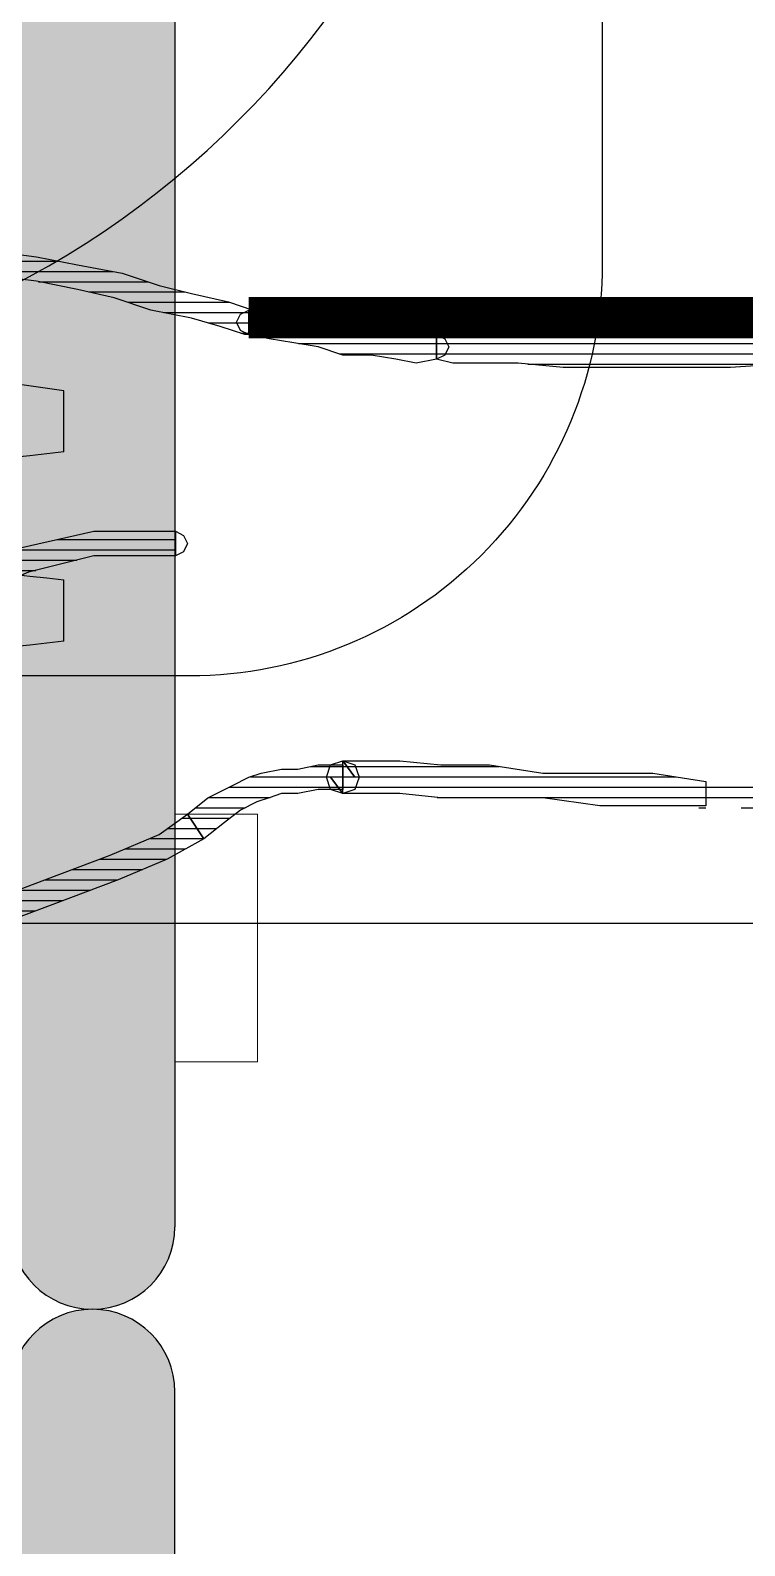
# Model space of a CAD drawing. Extents: x -29316 to 80307, y 54266 to 73016.
# Drawn here: x 21646.22 to 21654.88, y 55727.78 to 55746.14 of the extents above; entities that cross this region are included whole.
import ezdxf

# ---------------------------------------------------------------- set-up
doc = ezdxf.new("R2010")
doc.units = 0
for name, color, linetype, lineweight in [('C_Duvar', 145, 'Continuous', 30), ('PLAN', 253, 'Continuous', 15), ('Tezgah', 7, 'Continuous', 9)]:
    doc.layers.add(name, color=color, linetype=linetype, lineweight=lineweight)
for name, color, linetype in [('İnsan', 50, 'Continuous'), ('mobilya', 107, 'Continuous'), ('OC-Mutfak_Ekipman', 252, 'Continuous')]:
    doc.layers.add(name, color=color, linetype=linetype)
pattern_1 = [(360, (-5108.51305, -673.59423), (1e-16, 0.125), [25])]

# ---------------------------------------------------------------- blocks, each defined once
blk = doc.blocks.new('n98')
at = {"layer": 'PLAN'}
h = blk.add_hatch(color=256, dxfattribs=at)
h.dxf.hatch_style = 1
h.paths.add_polyline_path([(35800.244, -107005.231, 0.414214), (35801.244, -107006.231, 0.414218), (35802.244, -107005.231), (35802.244, -106909.231, 0.414214), (35801.244, -106908.231, 0.414214), (35800.244, -106909.231)])
h.paths.add_polyline_path([(35793.078, -106909.231, 0.414214), (35792.078, -106908.231, 0.414214), (35791.078, -106909.231), (35791.078, -107005.231, 0.414214), (35792.078, -107006.231, 0.414218), (35793.078, -107005.231)])
h.paths.add_polyline_path([(35781.912, -107005.231, 0.414214), (35782.912, -107006.231, 0.414218), (35783.912, -107005.231), (35783.912, -106909.231, 0.414214), (35782.912, -106908.231, 0.414214), (35781.912, -106909.231)])
at = {"layer": 'OC-Mutfak_Ekipman'}
blk.add_line((35781.912, -107005.231), (35781.912, -106909.231), dxfattribs=at)
for start, end in [(90, 180), (0, 90)]:
    blk.add_arc((35782.912, -106909.231), 1, start, end, dxfattribs=at)
at = {"layer": 'PLAN'}
for p, q in [((35781.912, -106911.231), (35780.912, -106911.231)), ((35780.912, -106914.231), (35780.912, -106911.231)), ((35781.912, -106914.231), (35780.912, -106914.231))]:
    blk.add_line(p, q, dxfattribs=at)
blk = doc.blocks.new('SICAK SERVİS ÜNİTESİ')
at = {"layer": 'PLAN'}
h = blk.add_hatch(color=256, dxfattribs=at)
h.dxf.hatch_style = 1
h.paths.add_polyline_path([(35816.749, -111098.89, 0.414214), (35817.749, -111097.89, 0.414214), (35816.749, -111096.89), (35638.748, -111096.89, 0.414209), (35637.749, -111097.89, 0.414214), (35638.749, -111098.89)])
h.paths.add_polyline_path([(35638.748, -111106.056, 0.414209), (35637.749, -111107.056, 0.414214), (35638.749, -111108.056), (35816.749, -111108.056, 0.414214), (35817.749, -111107.056, 0.414214), (35816.749, -111106.056)])
h.paths.add_polyline_path([(35816.749, -111117.222, 0.414214), (35817.749, -111116.222, 0.414214), (35816.749, -111115.222), (35638.748, -111115.222, 0.414209), (35637.749, -111116.222, 0.414214), (35638.749, -111117.222)])
at = {"layer": 'OC-Mutfak_Ekipman'}
blk.add_line((35638.749, -111117.222), (35816.749, -111117.222), dxfattribs=at)
for start, end in [(0, 90), (270, 0)]:
    blk.add_arc((35816.749, -111116.222), 1, start, end, dxfattribs=at)
blk = doc.blocks.new('A$C2F7A1A77')
at = {"layer": 'mobilya', "color": 3}
for p, q in [((3.423, 27.472), (4.163, 27.472)), ((5.717, 27.472), (6.457, 27.472))]:
    blk.add_line(p, q, dxfattribs=at)
blk.add_lwpolyline([(0, 37), (0, 0), (53, 0), (53, 37)], close=True, dxfattribs=at)
blk.add_lwpolyline([(3, 29), (3, 8, 0.414214), (8, 3), (45, 3, 0.414214), (50, 8), (50, 29, 0.414214), (45, 34), (8, 34, 0.414214)], format="xyb", close=True, dxfattribs=at)
for radius in [11, 8]:
    blk.add_circle((17.512, 21.815), radius, dxfattribs=at)
for centre, radius, start, end in [((25.474, 24.715), 22.223, 172.8729, 189.9137), ((-17.889, 24.727), 22.223, 350.0863, 7.0954), ((27.768, 24.715), 22.223, 172.8729, 189.9137), ((-8.492, 25.025), 15.149, 348.689, 9.2988)]:
    blk.add_arc(centre, radius, start, end, dxfattribs=at)
blk = doc.blocks.new('InsanKadın')
at = {"layer": 'İnsan'}
h = blk.add_hatch(dxfattribs=at)
h.set_pattern_fill('DC_LINES', scale=0.1, style=0)
h.set_pattern_definition(pattern_1)
h.paths.add_polyline_path([(23.829, 53.562), (24.274, 53.463), (24.868, 53.314), (25.61, 53.066), (26.451, 52.768), (27.243, 52.47), (28.034, 52.172), (28.628, 51.923), (28.974, 51.675), (29.172, 51.973), (28.726, 52.221), (28.133, 52.47), (27.341, 52.768), (26.549, 53.066), (25.709, 53.364), (24.966, 53.612), (24.274, 53.761), (23.829, 53.86), (23.73, 53.811), (23.68, 53.711), (23.73, 53.612)], flags=0)
h = blk.add_hatch(dxfattribs=at)
h.set_pattern_fill('DC_LINES', scale=0.1, style=0)
h.set_pattern_definition(pattern_1)
edge = h.paths.add_edge_path(flags=0)
edge.add_line((28.974, 51.675), (29.221, 51.476))
edge.add_line((29.221, 51.476), (29.518, 51.327))
edge.add_line((29.518, 51.327), (29.716, 51.228))
edge.add_line((29.716, 51.228), (29.865, 51.178))
edge.add_line((29.865, 51.178), (30.112, 51.128))
edge.add_line((30.112, 51.128), (30.31, 51.128))
edge.add_line((30.31, 51.128), (30.557, 51.079))
edge.add_line((30.557, 51.079), (30.854, 51.079))
edge.add_line((30.854, 51.079), (30.854, 51.377))
edge.add_line((30.854, 51.377), (30.557, 51.377))
edge.add_line((30.557, 51.377), (30.31, 51.426))
edge.add_line((30.31, 51.426), (30.112, 51.426))
edge.add_line((30.112, 51.426), (29.964, 51.476))
edge.add_line((29.964, 51.476), (29.815, 51.526))
edge.add_line((29.815, 51.526), (29.617, 51.625))
edge.add_line((29.617, 51.625), (29.42, 51.774))
edge.add_line((29.42, 51.774), (29.172, 51.973))
h = blk.add_hatch(dxfattribs=at)
h.set_pattern_fill('DC_LINES', scale=0.1, style=0)
h.set_pattern_definition(pattern_1)
edge = h.paths.add_edge_path(flags=0)
edge.add_line((35.257, 51.277), (35.554, 51.277))
edge.add_line((35.554, 51.277), (35.851, 51.327))
edge.add_line((35.851, 51.327), (36.098, 51.277))
edge.add_line((36.098, 51.277), (36.345, 51.277))
edge.add_line((36.345, 51.277), (36.544, 51.277))
edge.add_line((36.544, 51.277), (36.742, 51.277))
edge.add_line((36.742, 51.277), (36.89, 51.277))
edge.add_line((36.89, 51.277), (36.989, 51.277))
edge.add_line((36.989, 51.277), (36.989, 51.675))
edge.add_line((36.989, 51.675), (36.89, 51.675))
edge.add_line((36.89, 51.675), (36.742, 51.675))
edge.add_line((36.742, 51.675), (36.544, 51.675))
edge.add_line((36.544, 51.675), (36.345, 51.675))
edge.add_line((36.345, 51.675), (36.098, 51.675))
edge.add_line((36.098, 51.675), (35.851, 51.625))
edge.add_line((35.851, 51.625), (35.554, 51.575))
edge.add_line((35.554, 51.575), (35.257, 51.575))
edge.add_line((35.257, 51.575), (35.257, 51.625))
edge.add_line((35.257, 51.625), (35.109, 51.575))
edge.add_line((35.109, 51.575), (35.059, 51.426))
edge.add_line((35.059, 51.426), (35.109, 51.277))
edge.add_line((35.109, 51.277), (35.257, 51.228))
h = blk.add_hatch(dxfattribs=at)
h.set_pattern_fill('DC_LINES', scale=0.1, style=0)
h.set_pattern_definition(pattern_1)
edge = h.paths.add_edge_path(flags=0)
edge.add_line((31.003, 51.228), (30.854, 51.029))
edge.add_line((30.854, 51.029), (31.151, 51.029))
edge.add_line((31.151, 51.029), (31.547, 51.029))
edge.add_line((31.547, 51.029), (32.042, 51.079))
edge.add_line((32.042, 51.079), (32.635, 51.079))
edge.add_line((32.635, 51.079), (33.279, 51.178))
edge.add_line((33.279, 51.178), (33.971, 51.178))
edge.add_line((33.971, 51.178), (34.614, 51.178))
edge.add_line((34.614, 51.178), (35.257, 51.277))
edge.add_line((35.257, 51.277), (35.257, 51.575))
edge.add_line((35.257, 51.575), (34.614, 51.575))
edge.add_line((34.614, 51.575), (33.971, 51.575))
edge.add_line((33.971, 51.575), (33.279, 51.476))
edge.add_line((33.279, 51.476), (32.635, 51.476))
edge.add_line((32.635, 51.476), (32.042, 51.476))
edge.add_line((32.042, 51.476), (31.547, 51.426))
edge.add_line((31.547, 51.426), (31.151, 51.426))
edge.add_line((31.151, 51.426), (30.854, 51.426))
edge.add_line((30.854, 51.426), (30.706, 51.228))
edge.add_line((30.706, 51.228), (30.854, 51.426))
edge.add_line((30.854, 51.426), (30.706, 51.377))
edge.add_line((30.706, 51.377), (30.656, 51.228))
edge.add_line((30.656, 51.228), (30.706, 51.079))
edge.add_line((30.706, 51.079), (30.854, 51.029))
h = blk.add_hatch(dxfattribs=at)
h.set_pattern_fill('DC_LINES', scale=0.1, style=0)
h.set_pattern_definition(pattern_1)
edge = h.paths.add_edge_path(flags=0)
edge.add_line((24.373, 50.681), (24.373, 50.632))
edge.add_line((24.373, 50.632), (24.472, 50.334))
edge.add_line((24.472, 50.334), (24.719, 49.986))
edge.add_line((24.719, 49.986), (25.115, 49.588))
edge.add_line((25.115, 49.588), (25.61, 49.141))
edge.add_line((25.61, 49.141), (26.253, 48.744))
edge.add_line((26.253, 48.744), (26.946, 48.446))
edge.add_line((26.946, 48.446), (27.837, 48.247))
edge.add_line((27.837, 48.247), (28.826, 48.247))
edge.add_line((28.826, 48.247), (28.826, 48.545))
edge.add_line((28.826, 48.545), (27.837, 48.545))
edge.add_line((27.837, 48.545), (27.045, 48.744))
edge.add_line((27.045, 48.744), (26.352, 49.042))
edge.add_line((26.352, 49.042), (25.807, 49.439))
edge.add_line((25.807, 49.439), (25.313, 49.787))
edge.add_line((25.313, 49.787), (25.016, 50.185))
edge.add_line((25.016, 50.185), (24.769, 50.532))
edge.add_line((24.769, 50.532), (24.67, 50.731))
edge.add_line((24.67, 50.731), (24.67, 50.681))
h = blk.add_hatch(dxfattribs=at)
h.set_pattern_fill('DC_LINES', scale=0.1, style=0)
h.set_pattern_definition(pattern_1)
edge = h.paths.add_edge_path(flags=0)
edge.add_line((31.992, 46.161), (31.745, 46.211))
edge.add_line((31.745, 46.211), (31.498, 46.161))
edge.add_line((31.498, 46.161), (31.201, 46.111))
edge.add_line((31.201, 46.111), (30.854, 46.111))
edge.add_line((30.854, 46.111), (30.557, 46.012))
edge.add_line((30.557, 46.012), (30.26, 45.962))
edge.add_line((30.26, 45.962), (29.964, 45.913))
edge.add_line((29.964, 45.913), (29.716, 45.863))
edge.add_line((29.716, 45.863), (29.716, 45.565))
edge.add_line((29.716, 45.565), (29.964, 45.615))
edge.add_line((29.964, 45.615), (30.26, 45.664))
edge.add_line((30.26, 45.664), (30.557, 45.714))
edge.add_line((30.557, 45.714), (30.854, 45.813))
edge.add_line((30.854, 45.813), (31.201, 45.813))
edge.add_line((31.201, 45.813), (31.498, 45.863))
edge.add_line((31.498, 45.863), (31.745, 45.813))
edge.add_line((31.745, 45.813), (31.992, 45.863))
h = blk.add_hatch(dxfattribs=at)
h.set_pattern_fill('DC_LINES', scale=0.1, style=0)
h.set_pattern_definition(pattern_1)
edge = h.paths.add_edge_path(flags=0)
edge.add_line((31.992, 46.161), (31.745, 46.211))
edge.add_line((31.745, 46.211), (31.498, 46.161))
edge.add_line((31.498, 46.161), (31.201, 46.111))
edge.add_line((31.201, 46.111), (30.854, 46.111))
edge.add_line((30.854, 46.111), (30.557, 46.012))
edge.add_line((30.557, 46.012), (30.26, 45.962))
edge.add_line((30.26, 45.962), (29.964, 45.913))
edge.add_line((29.964, 45.913), (29.716, 45.863))
edge.add_line((29.716, 45.863), (29.716, 45.565))
edge.add_line((29.716, 45.565), (29.964, 45.615))
edge.add_line((29.964, 45.615), (30.26, 45.664))
edge.add_line((30.26, 45.664), (30.557, 45.714))
edge.add_line((30.557, 45.714), (30.854, 45.813))
edge.add_line((30.854, 45.813), (31.201, 45.813))
edge.add_line((31.201, 45.813), (31.498, 45.863))
edge.add_line((31.498, 45.863), (31.745, 45.813))
edge.add_line((31.745, 45.813), (31.992, 45.863))
h = blk.add_hatch(dxfattribs=at)
h.set_pattern_fill('DC_LINES', scale=0.1, style=0)
h.set_pattern_definition(pattern_1)
edge = h.paths.add_edge_path(flags=0)
edge.add_line((36.345, 46.211), (35.554, 46.26))
edge.add_line((35.554, 46.26), (34.812, 46.26))
edge.add_line((34.812, 46.26), (34.12, 46.26))
edge.add_line((34.12, 46.26), (33.526, 46.26))
edge.add_line((33.526, 46.26), (32.981, 46.211))
edge.add_line((32.981, 46.211), (32.537, 46.211))
edge.add_line((32.537, 46.211), (32.19, 46.211))
edge.add_line((32.19, 46.211), (31.992, 46.161))
edge.add_line((31.992, 46.161), (31.992, 45.863))
edge.add_line((31.992, 45.863), (32.19, 45.813))
edge.add_line((32.19, 45.813), (32.537, 45.813))
edge.add_line((32.537, 45.813), (32.981, 45.813))
edge.add_line((32.981, 45.813), (33.526, 45.863))
edge.add_line((33.526, 45.863), (34.12, 45.863))
edge.add_line((34.12, 45.863), (34.812, 45.863))
edge.add_line((34.812, 45.863), (35.554, 45.863))
edge.add_line((35.554, 45.863), (36.345, 45.913))
edge.add_line((36.345, 45.913), (36.345, 45.863))
edge.add_line((36.345, 45.863), (36.495, 45.913))
edge.add_line((36.495, 45.913), (36.544, 46.062))
edge.add_line((36.544, 46.062), (36.495, 46.211))
edge.add_line((36.495, 46.211), (36.345, 46.26))
h = blk.add_hatch(dxfattribs=at)
h.set_pattern_fill('DC_LINES', scale=0.1, style=0)
h.set_pattern_definition(pattern_1)
edge = h.paths.add_edge_path(flags=0)
edge.add_line((29.716, 45.863), (29.667, 45.863))
edge.add_line((29.667, 45.863), (29.37, 45.764))
edge.add_line((29.37, 45.764), (29.023, 45.664))
edge.add_line((29.023, 45.664), (28.529, 45.565))
edge.add_line((28.529, 45.565), (28.084, 45.416))
edge.add_line((28.084, 45.416), (27.638, 45.316))
edge.add_line((27.638, 45.316), (27.143, 45.217))
edge.add_line((27.143, 45.217), (26.748, 45.167))
edge.add_line((26.748, 45.167), (26.352, 45.118))
edge.add_line((26.352, 45.118), (26.352, 44.82))
edge.add_line((26.352, 44.82), (26.748, 44.869))
edge.add_line((26.748, 44.869), (27.143, 44.919))
edge.add_line((27.143, 44.919), (27.638, 45.018))
edge.add_line((27.638, 45.018), (28.182, 45.118))
edge.add_line((28.182, 45.118), (28.628, 45.267))
edge.add_line((28.628, 45.267), (29.023, 45.366))
edge.add_line((29.023, 45.366), (29.468, 45.465))
edge.add_line((29.468, 45.465), (29.765, 45.565))
edge.add_line((29.765, 45.565), (29.716, 45.565))
at = {"layer": 'İnsan', "color": 7, "flags": 128}
for points in [[(26.451, 52.768), (27.243, 52.47), (28.034, 52.172), (28.628, 51.923), (28.974, 51.675), (29.172, 51.973), (28.726, 52.221), (28.133, 52.47), (27.341, 52.768), (26.549, 53.066)], [(36.345, 46.211), (35.554, 46.26), (34.812, 46.26), (34.12, 46.26), (33.526, 46.26), (32.981, 46.211), (32.537, 46.211), (32.19, 46.211), (31.992, 46.161), (31.992, 45.863), (32.19, 45.813), (32.537, 45.813), (32.981, 45.813), (33.526, 45.863), (34.12, 45.863), (34.812, 45.863), (35.554, 45.863), (36.345, 45.913)]]:
    blk.add_lwpolyline(points, dxfattribs=at)
for points in [[(28.974, 51.675), (28.974, 51.675), (29.221, 51.476), (29.518, 51.327), (29.716, 51.228), (29.865, 51.178), (30.112, 51.128), (30.31, 51.128), (30.557, 51.079), (30.854, 51.079), (30.854, 51.377), (30.557, 51.377), (30.31, 51.426), (30.112, 51.426), (29.964, 51.476), (29.815, 51.526), (29.617, 51.625), (29.42, 51.774), (29.172, 51.973), (29.172, 51.973), (28.974, 51.675)], [(31.003, 51.228), (30.854, 51.029), (31.151, 51.029), (31.547, 51.029), (32.042, 51.079), (32.635, 51.079), (33.279, 51.178), (33.971, 51.178), (34.614, 51.178), (35.257, 51.277), (35.257, 51.575), (34.614, 51.575), (33.971, 51.575), (33.279, 51.476), (32.635, 51.476), (32.042, 51.476), (31.547, 51.426), (31.151, 51.426), (30.854, 51.426), (30.706, 51.228), (30.854, 51.426), (30.706, 51.377), (30.656, 51.228), (30.706, 51.079), (30.854, 51.029), (31.003, 51.228)], [(30.854, 51.029), (31.003, 51.079), (31.052, 51.228), (31.003, 51.377), (30.854, 51.426), (30.854, 51.029)], [(24.373, 50.681), (24.373, 50.632), (24.472, 50.334), (24.719, 49.986), (25.115, 49.588), (25.61, 49.141), (26.253, 48.744), (26.946, 48.446), (27.837, 48.247), (28.826, 48.247), (28.826, 48.545), (27.837, 48.545), (27.045, 48.744), (26.352, 49.042), (25.807, 49.439), (25.313, 49.787), (25.016, 50.185), (24.769, 50.532), (24.67, 50.731), (24.67, 50.681), (24.373, 50.681)], [(28.826, 48.247), (28.924, 48.297), (28.974, 48.396), (28.924, 48.496), (28.826, 48.545), (28.826, 48.247)], [(31.992, 46.161), (31.992, 46.161), (31.745, 46.211), (31.498, 46.161), (31.201, 46.111), (30.854, 46.111), (30.557, 46.012), (30.26, 45.962), (29.964, 45.913), (29.716, 45.863), (29.716, 45.565), (29.964, 45.615), (30.26, 45.664), (30.557, 45.714), (30.854, 45.813), (31.201, 45.813), (31.498, 45.863), (31.745, 45.813), (31.992, 45.863), (31.992, 45.863), (31.992, 46.161)], [(31.992, 46.161), (31.745, 46.211), (31.498, 46.161), (31.201, 46.111), (30.854, 46.111), (30.557, 46.012), (30.26, 45.962), (29.964, 45.913), (29.716, 45.863), (29.716, 45.565), (29.964, 45.615), (30.26, 45.664), (30.557, 45.714), (30.854, 45.813), (31.201, 45.813), (31.498, 45.863), (31.745, 45.813), (31.992, 45.863), (31.992, 46.161)], [(31.992, 45.863), (32.091, 45.913), (32.14, 46.012), (32.091, 46.111), (31.992, 46.161), (31.992, 45.863)], [(29.716, 45.863), (29.667, 45.863), (29.37, 45.764), (29.023, 45.664), (28.529, 45.565), (28.084, 45.416), (27.638, 45.316), (27.143, 45.217), (26.748, 45.167), (26.352, 45.118), (26.352, 44.82), (26.748, 44.869), (27.143, 44.919), (27.638, 45.018), (28.182, 45.118), (28.628, 45.267), (29.023, 45.366), (29.468, 45.465), (29.765, 45.565), (29.716, 45.565), (29.716, 45.863)], [(29.716, 45.863), (29.617, 45.813), (29.568, 45.714), (29.617, 45.615), (29.716, 45.565), (29.716, 45.863)]]:
    blk.add_lwpolyline(points, close=True, dxfattribs=at)
at = {"layer": 'İnsan', "color": 7, "const_width": 0.5}
blk.add_lwpolyline([(29.716, 45.659), (36.56, 45.659)], dxfattribs=at)
at = {"layer": 'İnsan', "color": 7, "rotation": 270}
blk.add_blockref('A$C2F7A1A77', (0, 53), dxfattribs=at)

msp = doc.modelspace()

# ---------------------------------------------------------------- block references
at = {"layer": 'C_Duvar', "rotation": 180}
msp.add_blockref('n98', (57429.883, -51177.59), dxfattribs=at)
at = {"layer": 'PLAN', "rotation": 90}
msp.add_blockref('SICAK SERVİS ÜNİTESİ', (-89469.251, 19912.892), dxfattribs=at)
at = {"layer": 'Tezgah', "xscale": -1, "rotation": 180}
msp.add_blockref('InsanKadın', (21619.151, 55788.316), dxfattribs=at)

doc.saveas('drawing.dxf')
